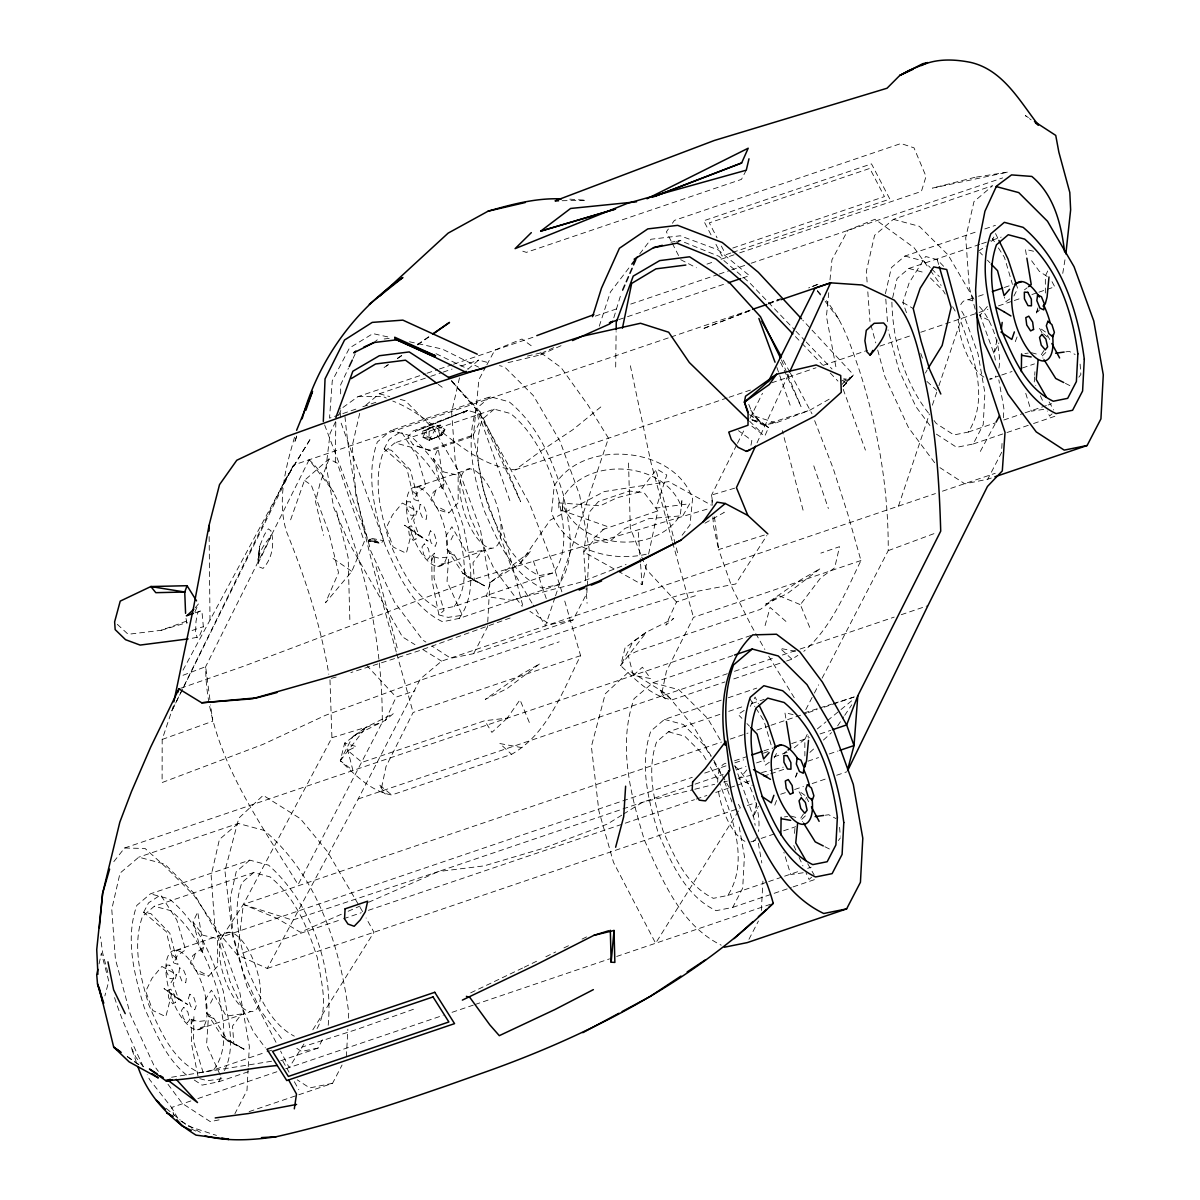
<?xml version="1.0" encoding="UTF-8"?>
<svg xmlns="http://www.w3.org/2000/svg" width="1200" height="1200" viewBox="0 0 1200 1200"><rect width="100%" height="100%" fill="white"/><g stroke="black" fill="none" stroke-linecap="round" stroke-linejoin="round"><path stroke-width="0.75" stroke-dasharray="5 3.75" d="M173.46 705.825L162.18 739.455L162.105 782.55L262.905 744.42L325.41 715.35L423.495 679.215L588.615 623.19L683.1 593.985L735.705 583.995L766.86 535.5M340.56 417.81L340.59 408.615M340.65 393.915L340.68 384.735L348.435 368.265M429.15 427.92L440.295 425.13L429.15 427.92L429.03 440.31L442.635 434.565L444.9 429.705L440.295 425.13L429.15 427.92L422.805 431.13L422.895 437.235L429.03 440.31L442.635 434.565L429.03 440.31L437.4 425.64L444.9 429.705L439.965 436.08L437.4 425.64L442.47 430.695L444.9 429.705M335.31 462.18L335.82 421.17M615.69 367.035L616.125 331.635M248.16 1068.405L246.99 1090.425L234.9 1113.72M248.265 1066.56L249.345 1046.385L239.835 992.55L220.11 938.22L193.56 892.8L164.805 864.12L138.795 857.16L120.03 873.135L111.765 909.255L115.425 959.28L130.365 1014.57L154.02 1065.555L158.37 1071.39M328.215 1025.28C333.48 967.965 312 903.9 268.59 865.155L249.78 860.13L150.39 893.85L136.83 905.4C124.92 939.045 134.295 974.835 144.3 1007.685C155.28 1031.565 165.51 1058.19 186.525 1074.99M346.38 1056.69L347.85 1029.18M348.435 1018.17L348.735 1012.665C339.885 945.705 317.175 875.445 264.195 830.4L238.185 823.44L138.795 857.16M587.16 587.805L586.86 593.31L573.045 619.935L473.655 653.655L450.78 658.26L432.105 646.125M587.265 585.975L589.23 549.285L579.72 495.45L559.98 441.12L533.445 395.685L504.69 367.02L499.485 365.625M761.34 910.485L762.915 881.13M1002.03 443.445L1001.535 452.61L987.72 479.235L964.845 483.84L939.945 467.655M1003.41 417.75L1003.905 408.585L998.82 379.86M794.565 833.37L795.03 826.425M1034.595 376.95L1034.25 382.155L1035.78 385.545M1034.715 375.21L1034.94 371.73M258.45 562.65L259.71 546.06L264.48 534.54L268.32 528.87L271.005 530.805L270.285 538.26L258.45 562.65A111.435 39 -24.3 0 1 271.965 534.96C274.185 546.435 271.245 559.83 263.025 568.425L259.14 566.895L257.76 558.39L259.71 546.06L258.69 557.865M828.75 292.68L826.44 316.41L836.505 370.11M829.995 279.885L831.945 259.8L847.86 230.31L875.055 219.225L914.13 247.77L929.235 268.845M294.54 437.22C285.705 467.67 276.63 501.045 286.725 532.23C305.325 578.145 320.805 625.32 328.83 674.34M1062.75 273.375L1065.36 257.4M750.96 445.245L751.875 440.565L738.495 430.665M617.79 571.02L642.09 584.64L647.085 561.255M648.615 554.055L657.825 510.885L644.025 492.525L629.385 491.07L598.44 501.555L589.32 512.16L583.74 551.97L585.78 583.14M99.06 963.9L101.4 953.07L108.795 981.165L104.865 995.865M359.7 413.355L352.26 445.86L355.905 495.9L370.86 551.19L394.515 602.175L422.775 640.05L425.895 642.075M459.495 377.835L451.65 412.14L455.295 462.18L470.25 517.47L493.89 568.455L522.165 606.33M885.405 293.715L891.39 267.585L904.95 256.05L977.715 231.36M892.665 297.75L897.075 278.505L908.88 268.455L979.875 244.365M529.32 722.49L520.005 699.78L507.285 718.08L484.695 720.735L362.04 762.345L347.895 750.66L356.16 746.535L344.67 743.085L347.895 750.66L352.935 770.46L340.29 760.755L344.67 743.085L366.075 727.26L393.36 713.595L385.455 720.255L352.695 736.665L340.29 760.755C355.065 774.69 370.815 791.355 391.725 794.985L511.575 754.32C547.86 733.635 562.665 691.095 580.59 655.65L564.12 598.89M171.72 993.6L165.825 1016.685L152.67 1010.4L145.725 991.275L151.935 978.42L161.85 966.435L176.73 974.58L173.13 984.18L178.545 999.09L187.56 1004.415L164.01 988.59L178.545 999.09M412.215 530.22L406.32 553.305L393.165 547.02L386.22 527.895L392.43 515.04L402.345 503.04L417.225 511.2L413.625 520.8L419.04 535.71L428.055 541.035L404.505 525.21L419.04 535.71M756.66 803.25L753.03 817.44L758.46 806.205M997.14 339.855L993.51 354.06L998.94 342.825M203.55 947.19L201.84 953.715L193.035 921.915L197.73 911.97L203.55 947.19L192.75 955.62L190.32 962.955L198.075 973.365L208.275 976.425L217.68 966.135L217.65 938.64L202.98 935.265L193.035 921.915M444.03 483.81L442.335 490.32L433.53 458.535L438.225 448.59L444.03 483.81L433.245 492.24L430.815 499.575L438.57 509.97L448.77 513.045L458.175 502.755L458.13 475.26L443.475 471.885L433.53 458.535M765.075 625.605L770.115 607.41L787.665 622.95M490.26 582.42L519.825 563.685L530.925 551.145L490.26 582.42L486.33 596.475L511.38 600.3L579.585 582.495L626.085 564.495M613.8 317.82L621.165 293.505M324.615 424.905L368.505 541.08L371.73 538.38L380.49 543.45L368.505 541.08L369.735 539.235L380.49 543.45L383.715 540.75L340.545 421.485M296.64 436.035L294.435 442.935L297.45 434.34M906.495 312.705L902.85 302.43L909.21 282.705L925.68 256.515L937.245 259.65L944.355 267.06M599.265 326.19L610.395 292.05L630.69 265.65M796.92 772.77L795.465 777.18L797.82 774.615M1037.895 307.92L1035.96 313.8L1039.485 309.945M554.94 597.57L545.43 625.905L533.16 605.1M555.54 595.8L608.475 438.21L588.075 405.21L561.075 367.56L540.045 352.185M898.47 506.115L929.4 414.045M932.37 405.18L938.325 387.48M938.91 385.71L961.515 318.42M290.625 519.825L304.47 480.405L329.025 458.97L337.305 463.2L364.32 541.545L351.81 571.41L325.5 602.805L338.52 572.76L328.755 532.125L311.31 485.13L304.47 480.405M193.47 959.205L195.435 953.52M433.965 495.825L435.93 490.14M329.025 458.97L320.22 482.55L315.525 501.72L323.565 535.425M774.765 805.17L777.165 798.78M1017.045 336.99L1015.245 341.79L1012.95 340.215M195.21 612.795L200.535 610.98L202.05 612.675L203.355 626.67L199.11 636.87L189.915 638.7M795.975 776.415L797.355 773.115M1036.47 313.035L1037.85 309.735M194.925 611.91L198.435 603.93L195.195 607.905M191.235 1023.75L193.755 1018.245M431.73 560.355L434.25 554.865M757.035 442.86L788.745 373.89M385.455 720.255L396.135 697.11L415.005 690.825M695.385 595.695L676.515 601.98L665.835 625.125L673.74 618.45L646.455 632.13L633.075 641.535L620.67 665.625C635.46 679.545 651.18 696.21 672.09 699.855L724.965 681.915M439.965 436.08L442.47 430.695M335.565 421.68L330.075 433.425L326.19 466.095L333.81 507.885L349.005 542.865L402.42 636.87L414.96 644.64M338.7 414.975L341.835 408.27L357.975 396.645L425.28 373.815M814.65 420.66L833.25 468.585L847.875 514.305L860.955 560.52C845.355 592.5 831.375 627.75 803.79 651.345M353.085 358.38L355.41 353.445M807.195 734.43L804.84 739.41L804.87 755.91M1047.69 271.05L1045.335 276.03L1045.365 296.19M172.62 709.245L284.55 480.975L310.86 438.195L284.55 480.975M422.895 437.235L426.255 430.395L432.33 427.32L422.805 431.13L426.255 430.395L426.33 436.005L431.82 438.735L422.895 437.235L426.33 436.005M210.51 1003.215L214.365 995.37M451.005 539.835L454.86 531.99M171.795 710.925L293.595 465.045L669.21 337.605M309.135 459.78L205.65 666.69C205.89 748.41 257.01 817.92 298.125 884.625L382.275 722.31C382.635 661.14 372.21 600.285 353.475 542.115C343.77 512.34 332.295 481.875 309.135 459.78L333.81 492.03M736.635 444.975L711.615 495.015L712.26 505.98M737.475 443.295L744.975 428.28M749.985 418.275L762.495 393.255M473.055 435.15L479.13 423.375L477.45 413.205L467.67 410.385L413.175 430.92L407.895 436.8L413.055 444.765L430.305 450.81L469.14 437.625L473.055 435.15L428.985 450.105L413.055 444.765M143.67 912.24L148.545 902.865L160.65 894.9L176.775 919.98L185.61 949.8L177.405 955.59L173.61 962.91L178.02 964.425L169.86 933.3L150.915 913.65L143.67 912.24L166.35 931.74L173.61 962.91M384.165 448.86L389.025 439.485L401.145 431.52L417.27 456.6L426.105 486.42L417.9 492.21L414.105 499.53L418.515 501.045L410.355 469.905L391.41 450.255L384.165 448.86L406.845 468.36L414.105 499.53M213.735 1069.875C230.34 1046.88 222.72 1017.09 217.935 991.485C208.38 961.545 195.765 930.96 170.7 910.635L154.32 906.255L142.515 916.32C132.15 945.615 140.325 976.755 149.025 1005.36C160.275 1031.07 172.515 1059.93 199.335 1072.755L213.735 1069.875L265.215 1052.4M454.23 606.495C470.835 583.5 463.215 553.71 458.43 528.105C448.875 498.165 436.26 467.58 411.195 447.255L394.815 442.875L383.01 452.94C372.645 482.22 380.82 513.375 389.505 541.98C400.77 567.69 413.01 596.55 439.83 609.375L454.23 606.495L553.62 572.76C570.225 549.78 562.605 519.99 557.82 494.385C548.265 464.445 535.65 433.86 510.585 413.535L494.205 409.155L394.815 442.875M113.835 861.63L124.575 848.01L145.05 848.475L165.57 866.97L193.98 895.41L222.045 936.855L237.21 954.84L267.24 968.46L358.185 798.975L420.45 678.825L441.6 661.14L935.43 493.575M194.31 1080.06L202.095 1085.13L218.655 1081.8L221.145 1076.985M224.475 1070.565C236.655 1046.25 227.37 1017.15 223.47 991.755C212.49 957.36 198 922.23 169.215 898.875L150.39 893.85M459.15 618.42C478.215 592.02 469.47 557.79 463.965 528.375C452.97 493.98 438.495 458.85 409.695 435.495L390.885 430.47L377.325 442.02C365.415 475.665 374.79 511.44 384.795 544.305C397.725 573.84 411.795 606.99 442.59 621.75L459.15 618.42L558.525 584.7C577.605 558.285 568.86 524.07 563.355 494.655C552.36 460.26 537.885 425.115 509.085 401.775L490.275 396.75L390.885 430.47M473.655 653.655L487.47 627.045L489.84 583.005L480.33 529.17L460.59 474.84L434.055 429.405L405.3 400.74L398.355 398.895M317.085 1028.535C329.37 1007.07 320.82 980.565 317.325 957.765C307.77 927.825 295.155 897.24 270.09 876.915L253.71 872.535L154.32 906.255M280.77 1060.725L318.045 1048.08L323.865 1036.845M298.83 1094.76L332.55 1083.315L342.06 1065.015M750.225 706.44L755.1 697.065L758.4 703.785M991.53 241.485L995.595 233.67L998.07 238.725M774.18 757.92L777.21 752.085M1013.91 296.01L1017.705 288.69L1016.25 284.235M805.8 709.635L813.525 694.725M814.395 693.075L818.685 684.795M822.12 678.165L888.225 550.635C888.585 489.465 878.175 428.61 859.425 370.44C850.965 346.08 842.91 320.955 826.32 300.705M719.865 714.375L668.385 731.835L656.58 741.885C646.215 771.18 654.39 802.32 663.075 830.925C674.34 856.635 686.58 885.51 713.4 898.335L727.8 895.44C749.64 861.255 732.165 817.35 719.58 782.865M934.035 420.525L936.27 423.495L953.895 434.955L968.295 432.06C990.12 397.875 972.66 353.97 960.075 319.485M721.26 700.155L664.455 719.43L650.895 730.98C638.985 764.625 648.36 800.4 658.365 833.265C671.295 862.8 685.365 895.95 716.16 910.695L732.72 907.38L742.71 888.12L744.405 856.275L738.78 824.415M936.405 434.145L956.655 447.315L973.2 443.985L983.205 424.74L984.9 392.895L978.03 353.955L963.765 314.67L960.105 308.4M748.965 939.285L758.46 920.985M746.265 170.205L741.435 179.4L526.35 252.375L519.915 250.245M329.985 679.815L331.92 737.715L243.345 904.455L222.045 936.855L692.28 777.3M580.59 655.65L413.115 712.47L386.01 766.545L380.97 790.635L385.365 794.01L378.975 784.53L391.725 794.985M860.955 560.52L693.48 617.34L666.375 671.415L661.35 695.505L665.73 698.88L659.355 689.4L672.09 699.855M183 670.155L293.595 465.045M980.31 451.425L996.045 422.205M485.97 366.48L478.905 379.59L473.4 436.2L483.795 491.7L512.4 569.91L532.215 603.51M486.855 364.845L494.82 350.1L522 339.015L534.03 347.79M925.395 373.065L927.15 369.99M411.465 519.39L416.43 511.215M170.97 982.77L175.935 974.595M303.96 1043.985L289.17 1067.58L280.575 1051.08M312.825 1029.81L373.965 932.25L366.09 917.97M738.435 811.05L655.62 943.245L613.5 862.35L598.86 810.87L591.39 746.505L605.28 693.78L629.655 670.995L666.795 694.305L693.87 727.2L712.86 758.775M1044 350.52L1041.09 355.035L1043.04 358.155M803.505 813.9L800.595 818.415L802.56 821.535M837.63 725.895L843.675 716.865M844.695 715.35L851.76 704.82M519.825 563.685L550.23 520.14L604.185 491.595L668.685 481.59L711.24 505.125M668.385 228.99L666.375 231.855L671.43 241.68M672.405 223.26L674.415 220.395L900.975 143.52L913.995 147.84L926.04 176.43L921.405 191.415L738.765 253.17M1078.86 377.19L1080.87 374.49L1079.97 362.16M838.38 840.57L840.375 837.87M809.7 627.345L800.37 604.65L820.65 577.89L834.675 567.84L839.535 546.675L820.875 553.11M639.705 253.92L650.985 239.25L680.265 235.785L718.155 249.885L749.46 275.655L742.395 278.04M340.29 760.755L366.075 727.26L352.695 736.665M682.095 535.245L689.97 525.03L692.565 498.75C674.895 445.62 581.73 438.135 554.175 486.075L551.565 512.37C564 549.855 610.995 562.44 646.26 554.22M843.03 383.13L847.05 378.27L850.515 377.535L853.59 374.88L802.755 320.145M843.105 386.49L853.59 374.88L843.105 386.49L850.515 377.535L842.025 384.345M987.345 306.48L979.62 315.795L991.125 321.3M746.85 769.86L739.125 779.175L752.28 785.46M592.815 541.395L583.74 551.97L616.155 570.12M431.67 556.23L434.4 553.125L434.04 577.92L444.03 610.41L438.93 614.925L432.045 580.56L431.67 556.23L438.81 558.135L448.68 556.95L447.045 581.4L462.345 615.315L448.08 617.37L438.93 614.925M221.85 1078.695L207.6 1080.75L198.435 1078.305L191.55 1043.94L191.175 1019.61L193.905 1016.52L193.545 1041.3L203.535 1073.79M1042.245 355.95L1047.54 350.835M801.75 819.33L807.06 814.215M507.285 718.08L491.91 732.39L484.695 720.735M809.865 752.415L815.28 747.465M823.41 740.055L831.54 732.63M633.33 675.315L642.42 667.215L650.58 678.57L633.33 675.315L628.275 655.53L636.54 651.405L760.35 609.405L778.995 595.725L800.37 604.65M1052.1 413.82L1049.55 416.07L1047.255 410.985M811.605 877.2L809.055 879.45L805.995 872.67M676.98 243.18L680.055 240.525L719.01 256.365L749.58 282.69L794.67 329.895M365.88 405.18L379.29 393.78L428.985 376.92M467.955 369.18L478.68 360.06L489.075 362.85M490.275 396.75L476.715 408.3C464.805 441.945 474.18 477.72 484.185 510.585C497.115 540.12 511.185 573.27 541.98 588.015L558.525 584.7M507.99 362.64L540.495 354.885L543.63 352.215L553.755 347.685M494.205 409.155L482.4 419.205C472.035 448.5 480.21 479.64 488.895 508.245C500.16 533.955 512.4 562.83 539.22 575.655L553.62 572.76M975.15 309.15L969.36 287.745L965.715 237.72L973.98 201.6L992.745 185.64L893.355 219.36L874.59 235.32L866.325 271.44L867.27 284.415M238.185 823.44L219.42 839.415L211.155 875.52L214.815 925.56L229.755 980.85L253.41 1031.835L265.365 1047.855M249.78 860.13L236.22 871.68L230.235 897.795L232.875 933.975L243.69 973.965L260.79 1010.835L281.235 1038.225L284.355 1040.265M253.71 872.535L241.905 882.6C231.54 911.88 239.715 943.02 248.4 971.625C259.38 995.385 269.76 1023.33 294.315 1036.17M732.72 655.65L652.86 682.74L634.095 698.7C617.625 745.245 630.6 794.715 644.43 840.15C662.13 879.57 680.19 924.87 721.23 945.195M374.04 342.525L377.265 339.81M794.22 747.84L808.665 736.005M817.335 728.91L826.02 721.815M827.46 720.63L853.47 699.33M600.81 406.95L572.91 429.675L539.895 451.725L515.205 469.86C466.14 464.76 436.77 418.095 392.805 401.07M1024.485 289.845L1027.185 287.73M783.99 753.225L786.69 751.11M417.675 344.91L429.795 336.345M1009.815 298.905L1005.705 301.8L1004.49 297.165M769.32 762.285L765.21 765.18L763.995 760.545M388.2 364.695L383.595 367.86L388.26 364.74M397.395 358.35L401.985 355.17M417.315 344.61L429.585 336.15M397.59 358.515L402.24 355.395M978.615 251.025L986.175 246.045M744.18 710.415L738.12 714.405L741.9 718.335M786.66 660.975L791.94 659.19L797.88 655.38M621.795 815.145L607.5 824.025L544.23 848.025L484.14 865.875L438.45 871.545L292.605 920.115L243.345 904.455L237.21 954.84L341.79 919.35M623.37 814.155L642.435 802.32L693.345 784.74M463.155 413.07L467.67 410.385L415.215 431.37L467.67 410.385M748.785 404.4L753.255 415.665L750.825 419.37L764.91 424.77L775.92 422.925L809.835 410.19L831.855 397.665M704.97 523.17L724.32 512.37L721.05 510.555M841.575 381.015L847.05 378.27L843.735 378.405M545.865 956.73L555.735 951.93M563.955 947.925L568.89 945.525M582.06 939.105L586.995 936.705M522.54 968.055L467.895 994.185M524.22 967.245L537.645 960.735M200.535 610.98L197.895 612.225L196.02 621.255L195.6 631.365L197.175 637.755M540.495 354.885L562.425 345.075M341.295 914.28L300.39 932.28L277.17 918.39L243.345 904.455L721.455 742.08M348.12 911.28L360.045 906.03M368.565 902.28L438.45 871.545L642.435 802.32L692.985 789.705M416.76 487.635L424.695 484.215M176.265 951.03L184.2 947.595M510.135 617.985L419.13 650.745L350.865 672.57M768.81 303.36L779.205 299.325M812.145 286.56L819.09 283.875L808.635 287.91M749.43 310.77L702.405 328.935L749.625 310.755M768.585 303.375L780.78 298.665M183 675.285L205.65 666.69L210.36 703.065M888.225 550.635L935.46 533.1M117.33 624.345L128.13 634.29L161.16 630.3L189.795 619.935M162.18 739.455L212.715 721.245L210.585 704.88M413.445 1009.275L357.255 1029.27L301.98 1047.105M180.735 688.23L244.365 665.97L477.09 578.19L709.335 508.47M706.965 264.12L714.03 261.69M721.095 259.26L736.995 253.785M540.495 648.24L559.155 641.805M695.1 784.14L723.18 774.435M737.22 769.59L745.995 766.545M756.525 762.915L763.545 760.485M774.075 756.855L789.885 751.395M355.83 409.14L329.535 418.14L332.265 380.82L349.47 348.03L372.915 333.6L391.185 337.665M362.85 406.74L378.63 401.34M732.765 248.055L884.445 196.59L869.775 168.42L709.29 222.87L717.045 237.795M730.86 253.005L722.04 256.005L715.365 243.195M732.63 252.405L889.83 199.065L871.485 163.86L703.695 220.785L711.195 235.185M427.05 373.215L437.685 369.6M439.455 369L451.845 364.8M453.615 364.2L535.095 336.555M595.305 316.125L618.33 308.31M630.735 304.095L717.51 274.65M719.28 274.05L729.915 270.45M731.685 269.85L749.4 263.835M751.17 263.235L1002.66 177.9M430.755 376.32L441.405 372.705M443.175 372.105L452.055 369.09M460.92 366.09L478.68 360.06M984.825 228.945L995.46 225.33M670.98 337.005L750.795 309.915M768.54 303.9L779.175 300.285M981.645 243.765L990.525 240.75M992.295 240.15L1001.175 237.135M416.28 487.005L469.755 468.87M968.145 299.76L976.77 296.835M978.495 296.25L985.395 293.91M1004.37 287.475L1012.995 284.55M515.205 469.86L727.335 397.875M729.105 397.275L752.175 389.46M771.69 382.83L816.045 367.785M823.14 365.37L867.495 350.325M879.9 346.11L910.065 335.88M920.715 332.265L977.355 313.05M979.11 312.45L987.915 309.465M998.475 305.88L1012.545 301.11M1014.3 300.51L1021.35 298.125M1031.895 294.54L1037.175 292.755M1038.945 292.155L1054.77 286.785L1050.3 278.535M192.06 630.51L203.355 626.67M437.73 566.37A41.52 16.635 71.3 0 0 436.92 507.585A41.52 16.635 71.3 0 0 406.365 506.115A41.52 16.635 71.3 0 0 437.73 566.37L491.205 548.22A41.52 16.635 71.3 0 0 490.395 489.435A41.52 16.635 71.3 0 0 459.84 487.965A41.52 16.635 71.3 0 0 491.205 548.22M999.945 375.6L989.595 379.125A41.52 16.635 71.3 0 0 995.865 375.99M1001.67 375.015L1012.02 371.505M1022.37 367.995L1034.445 363.9M602.46 529.665L657.825 510.885M968.295 432.06L994.92 423.03M1003.8 420.015L1023.315 413.4M1025.085 412.8L1046.385 405.57M1048.17 404.97L1051.71 403.755M973.2 443.985L1005.15 433.155M1006.935 432.555L1031.775 424.125M1033.545 423.525L1056.615 415.695M942.465 491.19L995.25 473.28M987.72 479.235L991.275 478.035M124.575 848.01L750.93 635.49M358.185 798.975L727.35 673.71M734.46 671.31L775.275 657.45M782.37 655.05L798.345 649.62M800.13 649.02L894.195 617.1M901.29 614.7L927.915 605.67M733.785 678.915L784.89 661.575M728.355 697.755L756.75 688.11M728.73 711.36L744.705 705.945M751.8 703.53L764.235 699.315M730.305 739.08L748.02 733.065M756.87 730.05L769.275 725.85M771.045 725.25L806.46 713.22M808.23 712.62L817.08 709.605M824.16 707.205L857.805 695.775M175.785 950.4L229.26 932.25M734.55 760.8L746.625 756.705M763.875 750.855L772.5 747.93M704.7 773.085L725.985 765.87M734.865 762.855L743.73 759.84M763.245 753.225L770.355 750.81M791.64 743.595L809.385 737.565M820.035 733.95L830.685 730.35M343.56 918.75L361.275 912.735M368.37 910.335L694.485 799.68M696.255 799.08L706.89 795.465M715.755 792.465L728.16 788.25M729.93 787.65L735.255 785.85M737.025 785.25L749.43 781.035M763.605 776.22L768.93 774.42M770.7 773.82L784.875 769.005M807.915 761.19L818.55 757.59M829.185 753.975L838.05 750.975M267.24 968.46L740.415 807.9L736.92 801.57M747.405 805.53L756.15 802.56M780.645 794.25L785.895 792.48M794.64 789.51L803.4 786.54M812.145 783.57L826.14 778.815M836.64 775.26L847.14 771.69M197.235 1029.75A41.52 16.635 71.3 0 0 196.425 970.965A41.52 16.635 71.3 0 0 165.87 969.495A41.52 16.635 71.3 0 0 197.235 1029.75L250.71 1011.6A41.52 16.635 71.3 0 0 249.9 952.815A41.52 16.635 71.3 0 0 219.345 951.345A41.52 16.635 71.3 0 0 250.71 1011.6M750.825 841.92L759.45 838.98M761.175 838.395L776.7 833.13M783.6 830.79L795.675 826.695M266.985 1051.8L272.31 1050M727.8 895.44L766.845 882.195M768.63 881.595L782.82 876.78M784.605 876.18L800.565 870.75M807.675 868.35L811.215 867.15M218.655 1081.8L250.59 1070.955M732.72 907.38L791.28 887.505M793.065 886.905L816.135 879.075M190.875 1100.94L171.57 1107.495L149.55 1079.505L147.225 1074.735M197.895 1098.555L276.885 1071.75M285.66 1068.78L443.19 1015.335M452.04 1012.32L473.28 1005.12M475.05 1004.52L609.585 958.86M616.68 956.46L771.465 903.945M249.135 1111.62L297.06 1095.36M618.705 319.65L625.77 317.265M627.54 316.68L726.495 283.38M775.92 422.925L753.255 415.665L764.91 424.77L809.835 410.19M804.09 712.95L817.95 708.51M819.69 707.955L831.81 704.085M833.55 703.53L854.34 696.885M764.355 535.05L718.665 549.57L732.255 588.045L751.215 625.575L764.85 649.47M331.92 737.715L382.275 722.31M161.16 630.3L187.23 622.53M734.655 488.175L711.615 495.015L712.545 502.29M676.515 241.485L680.055 240.525L671.025 242.265M440.955 564.21L448.335 562.275M331.305 678.315L338.55 676.41M200.46 1027.59L207.84 1025.655M694.785 789.255L714.645 784.29M723.66 782.04L727.275 781.14M738.105 778.425L754.35 774.375M761.565 772.575L772.395 769.86M774.21 769.41L783.24 767.16M527.4 356.085L541.83 352.65M573.045 619.935L550.17 624.54L529.95 611.385M318.045 1048.08L301.485 1051.395L295.26 1047.345M332.55 1083.315L309.675 1087.92L297.225 1079.835M219.09 1119.87L210.285 1121.64L182.28 1103.43L167.07 1083.045M271.53 1061.25L171.27 1077.285M1043.7 409.365L1031.22 411.165L1024.92 390.645M803.205 872.745L790.74 874.56L783.9 852.315M373.245 539.925L368.655 540.585L376.785 542.19L368.505 541.08M1065.855 351.825L1069.26 351.36L1075.155 354.51M825.36 815.205L828.765 814.74L836.145 818.685M1024.89 353.505L1028.19 353.1M784.395 816.885L787.695 816.48M384.18 338.985L389.355 338.37M562.11 200.73L585.915 200.28L568.695 199.065M357.975 396.645L383.04 396.555L386.295 398.055M795.525 651.255L780.195 648.39L791.94 659.19M521.97 747.66L499.815 743.535L511.575 754.32M371.73 538.38L383.715 540.75M409.44 341.745L442.32 349.08L478.575 367.14M1033.56 251.235L1025.43 249.345L1026.585 256.395M793.08 714.615L784.935 712.725L786.09 719.775M893.355 219.36L919.365 226.32L948.12 254.985L974.655 300.405M904.95 256.05L923.76 261.075L930.27 267.555M908.88 268.455L925.26 272.835M1031.475 352.71L1038.615 354.615M379.29 393.78L389.685 396.57M652.86 682.74L678.87 689.7L707.625 718.365L721.35 741.87M664.455 719.43L683.265 724.455L704.07 745.2L710.475 756.15M668.385 731.835L684.765 736.215L702.87 754.275L706.59 760.62M790.98 816.09L798.12 817.995M191.175 1019.61L198.315 1021.515L208.2 1020.33L206.565 1044.78L220.32 1075.305M188.28 1126.155L216.495 1135.41M436.05 353.685L468 369.03M191.295 1128.915L198.06 1132.155M449.37 552.975L454.425 555.39M208.875 1016.355L213.93 1018.77M1065.405 383.355L1070.22 385.785M474.315 580.305L462.84 573.255L468.54 577.74L484.635 585.825L462.84 573.255L447.09 549.54L446.085 535.8L451.89 526.785L466.71 552.705L482.07 550.59L473.025 562.68L474.315 580.305L484.635 585.825M824.91 846.735L829.74 849.165M233.82 1043.685L222.36 1036.635L228.06 1041.12L244.155 1049.205L222.36 1036.635L206.595 1012.92L205.59 999.18L211.395 990.18L226.23 1016.1L241.575 1013.97L232.545 1026.06L233.82 1043.685L244.155 1049.205M440.49 508.17L448.8 512.445M199.995 971.565L208.305 975.825M680.685 259.68L696.375 267.765M428.985 450.105L430.305 450.81M180.975 1121.1L203.4 1134.195M902.85 302.43L913.23 308.565M417.465 534.45L424.59 538.68M176.97 997.83L184.11 1002.06M422.79 649.485L441.6 661.14M1028.385 117.585L1025.34 115.605L1031.145 119.835M1047.18 276.495L1039.395 271.395L1031.625 260.775M127.56 1056.705L139.875 1065.195M447.09 549.54L453.9 554.265L468.54 577.74M333.075 558.435L351.81 571.41M206.595 1012.92L213.405 1017.645L228.06 1041.12M749.565 414.66L768.54 427.53L764.775 436.185L751.86 426.135M127.215 1056.63L139.23 1065.06M438.165 384.3L444.105 388.68M764.91 424.77L768.54 427.53L750.825 419.37L760.095 421.98L750.03 409.215M1043.49 333.9L1047.81 337.335M166.245 1108.47L180.27 1120.005M181.665 1121.16L185.88 1124.625M413.1 491.67L416.895 494.865M172.62 955.05L176.4 958.245M926.94 381.45L936.66 390.24M749.565 421.17L761.61 432.915M931.56 268.845L939.36 276.63M930.435 277.995L943.365 290.88L945.225 294.06M979.875 252.33L982.395 254.955M987.45 260.19L989.97 262.815M746.955 723.57L749.475 726.195M795.96 331.245L804.975 340.68M806.25 342.03L832.02 369M843.6 381.135L846.18 383.835M795.45 336.6L800.61 341.985M801.9 343.335L822.495 364.905M830.235 373.005L837.96 381.09M817.335 290.61L821.88 295.515M676.515 601.98L646.935 570.075L630.315 528.105L628.53 462.45M366.57 665.205L396.135 697.11M451.59 380.655L479.67 413.22L529.62 503.82L552.87 563.73L561.87 591.855M143.115 1066.53L135.645 1056.93L130.995 1046.82L136.17 1061.64M817.305 291.075L824.04 299.865M825.165 301.32L839.775 320.355M928.47 413.07C903.975 381.51 892.68 340.845 891.87 301.245M929.955 425.505L915.96 406.755L898.86 369.885L888.045 329.895M934.665 462.72L908.565 427.755L884.925 376.755L877.695 350.01M930.315 270.36L941.115 285.42M794.235 697.725L768.48 655.845M992.37 238.545L994.38 241.68M998.415 247.95L1004.46 257.355L1012.26 283.68M749.865 698.79L754.905 706.635M755.91 708.195L763.965 720.735L772.275 748.815M713.805 760.365L729.045 787.29M952.65 306.765L955.425 311.535M714.12 762.405L723.27 778.05M710.295 766.98L718.65 781.275M177.795 1118.22L171.57 1107.495L174.105 1115.565M1049.115 401.94L1053.72 409.965M807.705 863.73L814.155 874.95M1042.05 332.745L1039.08 327.555L1045.89 332.28L1050.18 340.305M801.57 796.125L798.6 790.935L805.395 795.66L805.65 799.095M282.81 1061.04L289.035 1072.17M294.36 1081.725L298.785 1089.675M783.24 360.15L789.48 371.475M790.38 373.095L811.995 413.82M362.595 911.625L327.42 851.535L300.345 818.655L263.19 795.33L238.83 818.115L224.94 870.84L232.41 935.205L247.05 986.685L276.27 1042.815M806.265 797.265L809.685 803.685M721.365 246.075L723.945 251.055M672.27 243.315L679.005 256.395M143.34 1066.8C132.24 1043.19 121.11 1019.295 113.55 994.32M780.54 362.31L801.015 406.53L787.23 373.71M1040.37 395.73L1043.43 402.51M793.755 845.535L796.05 850.62M799.11 857.415L802.935 865.89M781.425 359.895L786.51 371.985M478.515 413.58L510.525 502.485M843.195 389.28L865.44 450.12M979.755 314.43L994.395 354.735L995.34 360.12M734.805 765.54L753.9 818.13L755.16 825.3M724.5 781.47L731.955 801.96M776.88 367.41L790.905 407.34M920.775 353.4L922.515 358.44M813.78 465.855L828.375 508.515M533.4 560.985L546.255 598.53M937.245 259.65L938.79 264.96M672.135 540.795L650.985 462.63L629.64 362.34M672.63 542.58L693.48 617.34M396.255 651.945C374.775 574.125 352.005 495.795 344.85 415.11M396.75 653.73L413.115 712.47M803.07 510.165L782.295 430.59M677.565 552.735L656.37 471.42M522.675 605.295L501.48 523.965M397.185 647.88L375.99 566.55M870.945 325.035L875.76 342.87M107.835 972.585L102.585 952.68L100.485 936.72M336.48 511.02L348.15 557.58L349.935 623.235M186.015 618.45L187.2 624.78M758.34 843.24L761.82 862.98M714.435 516.84L718.665 549.57L713.475 526.08L712.815 515.115M885.795 299.13L887.52 322.65M867.81 291.825L869.97 321.48M839.61 827.31L840.255 836.115M638.265 532.395L640.455 562.245M640.59 564.12L642.09 584.64M585.9 584.97L587.085 603.3M209.145 536.595L210 620.085M983.895 377.1A41.52 16.635 71.3 0 1 958.23 318.87M960.765 304.65A41.52 16.635 71.3 0 1 973.83 301.785M979.44 306.585A41.52 16.635 71.3 0 1 998.925 368.1M744.915 841.32A41.52 16.635 71.3 0 1 718.425 790.815M717.735 782.25A41.52 16.635 71.3 0 1 725.91 763.26M734.88 766.23A41.52 16.635 71.3 0 1 758.43 831.48M756.48 837.6A41.52 16.635 71.3 0 1 750.84 842.37M558.825 502.905L558.81 509.325L606.93 526.38L592.485 539.4L608.13 542.775L624.84 528.525L648.57 518.73L682.89 515.655L689.745 503.715L656.07 508.125L666.795 475.02L656.835 469.065L639.06 492.075L616.995 497.76L600.225 505.815L558.825 502.905M562.725 504.06L562.095 511.935L563.775 496.275C588.195 455.445 665.43 461.64 681.42 507.045L682.035 499.17L680.355 514.83C655.95 555.66 578.715 549.465 562.725 504.06M179.58 967.845L178.815 973.53L181.89 981L185.73 982.77L186.48 977.1L183.405 969.63L179.58 967.845M420.06 504.465L419.31 510.15L422.385 517.62L426.21 519.39L426.975 513.72L423.9 506.25L420.06 504.465M625.05 647.955L620.67 665.625L646.455 632.13L625.05 647.955M189.87 994.215L188.31 998.655L190.77 1006.425L194.79 1009.755L196.35 1005.3L193.905 997.53L189.87 994.215M430.365 530.82L428.805 535.275L431.265 543.045L435.285 546.375L436.845 541.92L434.385 534.15L430.365 530.82M424.305 543.93L421.995 546.945L423.735 554.685L427.77 559.395L430.08 556.38L428.355 548.655L424.305 543.93M183.81 1007.31L181.515 1010.325L183.24 1018.065L187.29 1022.79L189.6 1019.76L187.86 1012.035L183.81 1007.31M539.37 664.05L507.06 688.62L485.28 699.36L520.455 674.88L539.37 664.05M819.75 568.92L787.425 593.49L765.66 604.23L800.835 579.75L819.75 568.92M416.055 538.98L413.1 540.435L409.215 534.525L408.285 527.175L411.24 525.72L415.125 531.615L416.055 538.98M175.56 1002.36L172.605 1003.815L168.72 997.905L167.79 990.555L170.745 989.1L174.63 994.995L175.56 1002.36M974.94 177.315L932.4 188.13L1008.315 172.005L974.94 177.315M410.28 501.84L406.815 501.675L406.905 508.35L410.46 515.19L413.925 515.355L413.835 508.68L410.28 501.84M169.785 965.22L166.32 965.055L166.41 971.73L169.98 978.57L173.445 978.735L173.355 972.06L169.785 965.22M480.135 411.87L450.825 380.34L479.67 413.22L520.635 501.675L501.045 455.04L480.135 411.87"/><path stroke-width="1.5" d="M616.155 329.76L616.245 322.32L633.225 276.105L659.7 260.61L689.595 256.8L729.525 282.69L760.5 316.74L780.615 358.245M780.84 834.975L781.11 817.275M1021.335 371.595L1021.59 353.895M323.31 421.44L325.05 378.855L344.565 340.005L372.225 322.395L402.855 320.13L477.285 354.18M625.62 786.195L623.685 816.75L615.63 847.23M780.945 299.685L830.61 282.84L862.185 284.985L894.3 300.165C913.425 321.81 918.495 350.79 924.57 378.075C935.73 428.295 939.225 479.82 940.71 531.15L857.805 695.775L854.01 745.56L847.59 769.95M614.025 930.48L614.865 962.415L611.16 962.205L614.025 930.48L593.985 935.31L535.365 965.13L462.36 1000.11M99.315 927.855L102.63 893.295L119.82 822.165L131.445 791.595L150.585 747.3L178.965 688.845L201.69 702.78L252.24 698.82L335.265 675.24L413.865 649.41L499.845 619.395L598.59 581.31L680.865 540.195L725.25 503.49L747.855 515.46L767.865 533.94M797.61 823.335L795.75 842.895L805.875 860.52M808.5 740.37L806.595 760.38L804.885 766.905L804.885 763.23M1038.105 359.955L1036.245 379.515L1046.355 397.14M1048.995 276.99L1047.09 297L1045.38 303.525L1043.025 306.09M1001.295 329.25L1002.195 322.41M1065.855 253.935L1070.64 209.865L1069.8 192.48L1058.85 152.13L1055.745 135.405L1034.46 121.545M294.315 1108.845L296.505 1094.055L288.525 1079.745M744.435 402.12L745.53 396.225L776.625 374.22L816.195 364.98L840.69 375.495L841.29 392.31L814.845 416.13L746.43 451.38L738.06 447.3L731.34 439.62L728.745 432.105L748.005 425.22L748.065 413.61L744.435 402.12L776.625 374.22L769.29 384.525L744.435 402.12L748.26 412.47M748.23 419.88L689.325 362.505L668.685 332.235L640.515 323.265L581.925 336.36L431.52 384.465L287.01 436.41L236.775 460.26L219.525 484.635L209.025 525.465L193.695 606.75L173.835 701.895M622.44 328.17L631.665 283.44L655.95 268.86L685.845 265.05M97.89 969.315L96.72 974.73L97.515 983.91L102.81 1002.54M748.995 158.79L746.265 170.205L627.54 203.31L515.1 248.64L531.33 232.635M109.605 869.16L102.63 893.295L96.735 949.575L97.905 974.325M592.53 316.68L601.47 288.165L619.425 248.265L647.79 228.9L677.715 225.36L722.235 242.475L758.265 272.25L801.48 318.78M302.145 418.785C317.745 361.62 353.685 310.665 402.885 277.515L369.3 304.275M177.855 692.235L178.965 688.845M773.88 795.3L771.3 802.815L762.015 796.485M1014.375 331.92L1011.795 339.435L1000.965 332.04M305.88 410.295L312.51 391.395L296.61 430.305M335.88 417.45L352.845 371.235L379.335 355.74L409.23 351.93L449.145 377.82M188.1 638.925L140.115 645.075L125.55 639.69L115.17 629.61L114.63 621.855L120.225 601.125L150.855 586.545L187.065 585.705L184.74 592.02L185.58 613.32M857.805 695.775L846.645 724.92L854.01 745.56L839.82 750.375M622.635 290.145L624.81 285.105M626.28 281.745L628.47 276.705M629.925 273.345L632.115 268.305M633.57 264.945L635.76 259.905M656.025 195.885L741.63 162.975L748.2 148.215L647.025 198.765M755.505 446.175L736.425 487.65L747.855 515.46M789.525 372.21L830.61 282.84L815.055 288.15L768.345 381.57M349.2 366.615L352.305 360.03M847.95 770.04L927.915 605.67L987.48 486.42L1002.3 470.895L1005.03 432.405L984.69 371.265L977.685 329.565L975.615 290.115L978.3 244.83L984.93 211.23L996.495 186.135L1011.525 174.9L1031.805 176.43C1054.11 194.97 1061.28 224.43 1064.625 252.03M724.35 947.22L747.225 942.615L846.615 908.895L860.43 882.27L862.8 838.23L853.29 784.395L833.55 730.065L807.015 684.645L778.26 655.98L752.25 649.02L734.505 655.035M994.83 476.82L1087.11 445.515L1100.925 418.89L1103.28 374.85L1093.785 321.015L1074.045 266.685L1047.51 221.265L1018.755 192.6L996.21 186.57M996.045 422.205L999.54 415.71M928.02 368.46L942.15 345.495L951.135 307.455L939.3 266.73M870.12 355.14A111.435 33.87 -30.5 0 0 886.635 326.445L883.62 322.98L874.17 323.31L866.28 330.345L864.9 340.725L866.85 351.75L870.12 355.14L872.865 350.385M703.065 521.835L717.06 502.17L725.25 503.49M631.815 264.18L637.455 256.845M1009.575 289.29L1004.085 295.62L997.545 270.675L991.23 264.12M769.08 752.67L763.59 759L757.065 734.055L750.75 727.5M728.52 770.715C731.025 818.61 761.31 858.105 773.22 903.345C691.335 983.205 587.145 1036.44 479.985 1073.91C412.965 1097.82 345.525 1121.115 276.015 1136.775C252.555 1140.075 228.27 1141.755 205.08 1135.92M187.065 615.585L193.845 609.18M734.1 938.64L752.985 921.6M758.385 916.74L766.485 909.435M769.17 906.99L773.22 903.345M379.68 296.085L448.155 233.115L488.115 211.17C511.95 204.33 536.31 197.775 561.36 198.885M752.25 649.02L733.485 664.98C717.015 711.51 729.99 760.98 743.82 806.415C761.7 847.26 781.155 893.1 823.74 913.5L846.615 908.895M355.875 351.045L353.73 352.845L374.04 342.525L396.51 339.84L435.48 357.315L395.295 338.985L394.74 337.23L435.615 355.845L395.295 338.985L396.51 339.84M1028.535 286.68L1031.235 284.565L1026.87 258.15M788.04 750.06L790.74 747.96L786.39 721.53M615.39 209.115L540.705 231.135L570.6 208.47L636.555 201.81M432.84 334.2L449.505 322.41L432.645 334.035M680.97 976.05L650.04 996.54L622.17 1011.525M687.15 971.94L705.72 959.655M157.11 1073.775L149.43 1069.035L165.72 1080.63L169.41 1081.335L172.185 1079.655M351.3 378.57L375.585 363.99L405.48 360.18L436.68 383.205M634.14 259.2L653.505 247.695L662.355 245.31M582.81 1032.675L618.885 1013.28M619.83 571.755L680.865 540.195M593.37 989.625L554.895 1009.545L499.305 1035.66L489.81 1024.86L469.92 997.56L466.395 996.33M912.915 69.39L899.775 75.45L887.04 88.23L714.3 140.49L555.075 200.865L558.6 200.805M921.135 65.595C936.36 58.425 954.51 59.145 970.725 62.415C1003.035 69.945 1019.625 100.965 1038.42 125.115L1035.51 123M363.795 347.1L374.04 342.525M609.375 322.815L612.75 321.3L609.675 323.955L572.55 340.56M579.165 590.055L584.355 587.955M591.255 585.165L601.605 580.98M746.43 451.38L750.06 449.925M652.455 197.235L741.63 162.975M536.805 335.625L593.865 314.655M448.77 377.34L466.305 371.34M752.565 309.315L766.755 304.5M992.295 291.57L1002.645 288.06M1014.72 283.965L1021.62 281.61M186.345 615.795L193.44 613.395M751.8 754.95L762.15 751.44M774.225 747.345L781.125 745.005M832.455 729.735L846.645 724.92L822.435 682.17L799.785 651.78L776.505 634.23L752.7 634.89C723.63 662.22 719.25 707.58 725.19 745.23M609.87 322.62L616.935 320.235M728.265 282.795L740.625 278.625M540.705 231.135L615.555 209.025M593.985 935.31L608.685 930.765M170.325 1079.31L165.72 1080.63C203.295 1078.56 240.045 1069.005 277.305 1065.495M276.93 692.565L256.98 697.8L201.69 702.78M484.515 368.235L466.47 372.54L436.125 357.9M488.115 211.17L525.3 202.515M1087.11 445.515L1064.22 450.12L1036.23 431.91L1007.955 394.035L984.315 343.035L976.11 312.72M653.505 247.695L676.98 243.18L715.935 259.02L746.505 285.345L792.885 333.9M296.58 1104.45L248.34 1113.555L215.22 1117.935M1055.625 353.235L1064.145 352.065M815.13 816.615L823.65 815.445M261.495 1137.6L276.015 1136.775M1022.115 355.395L1031.175 356.97M781.62 818.775L790.68 820.35M221.865 1138.035L228.84 1139.445L196.035 1135.14C170.04 1119.06 147.705 1096.08 137.895 1066.59M1063.785 382.545L1055.745 378.495L1044.015 359.73M823.29 845.925L815.25 841.875L803.535 823.11M177.075 1120.785L182.235 1125.885L191.205 1130.43M995.49 307.065L1004.415 311.955M753.51 769.635L766.935 777.12M172.98 1116.42L166.575 1112.685L172.695 1116.9M1004.1 311.82L1010.94 315.975M763.605 775.2L770.46 779.355M160.185 1075.665L163.26 1077.555M119.865 1051.395L113.7 1047.15L99.03 987.165M152.19 1073.7L158.34 1077.945L129.135 1061.865L113.7 1047.15L121.215 1052.415M169.41 1081.335L197.52 1102.56L176.205 1079.355M159.225 1102.695L156.42 1100.385L165.45 1109.31M176.79 1119.675L182.235 1125.885M187.065 585.705L196.545 600.885M761.835 321.33L781.455 356.925M1051.89 343.515L1059.615 357.96M811.41 806.895L819.12 821.34M998.895 240.405L1007.97 258.9L1016.25 284.235M759.225 705.465L767.49 722.28L775.755 747.615M125.22 1013.625L113.625 989.82L107.955 961.845M940.83 394.02L929.625 369.405L921.105 341.19L913.23 308.565L920.19 288.225L933.72 266.91L946.725 269.535L959.655 318.06M758.895 318.45L775.035 362.205M97.515 983.91L103.785 1003.155M610.32 930.27L611.16 962.205M209.025 525.465L209.085 531.03M1052.535 335.13A41.52 16.635 71.3 0 1 1032.87 355.29A41.52 16.635 71.3 0 1 1011.96 294.9A41.52 16.635 71.3 0 1 1039.35 297.045M1043.76 305.22A41.52 16.635 71.3 0 1 1049.985 322.14M812.04 798.51A41.52 16.635 71.3 0 1 792.75 819.03A41.52 16.635 71.3 0 1 771.375 759.345A41.52 16.635 71.3 0 1 797.805 758.79M804.015 770.19A41.52 16.635 71.3 0 1 809.49 785.52M692.61 781.995L692.19 789.93L699.27 800.16L705.54 800.925L729.72 770.475L725.91 741.18L705.33 768.225L692.61 781.995M837.375 817.245L835.89 844.965L827.19 861.72L812.79 864.615C785.97 851.79 773.73 822.915 762.465 797.205C753.78 768.6 745.605 737.46 755.97 708.165L767.775 698.115L784.155 702.495C817.5 730.86 831.81 775.08 837.375 817.245M843.795 822.54L842.1 854.4L832.11 873.645L815.55 876.975C784.755 862.23 770.685 829.08 757.755 799.545C747.75 766.68 738.375 730.905 750.285 697.245L763.845 685.71L782.655 690.735C820.965 723.315 837.405 774.12 843.795 822.54M1077.87 353.865L1076.385 381.585L1067.685 398.34L1053.285 401.235C1026.465 388.41 1014.225 359.535 1002.96 333.825C994.26 305.22 986.085 274.08 996.465 244.785L1008.27 234.735L1024.65 239.115C1057.995 267.48 1072.305 311.7 1077.87 353.865M1084.29 359.16L1082.595 391.02L1072.59 410.265L1056.045 413.595C1025.25 398.85 1011.18 365.7 998.25 336.165C988.245 303.3 978.87 267.525 990.78 233.865L1004.34 222.33L1023.15 227.355C1061.46 259.935 1077.9 310.74 1084.29 359.16M345.09 908.85L344.535 918.84L347.955 924.06L354.195 926.265L360.315 919.875L365.28 911.805L367.68 901.185L345.09 908.85M797.1 758.31L796.35 763.995L799.425 771.465L803.25 773.25L804 767.565L800.925 760.095L797.1 758.31M1037.595 294.93L1036.845 300.615L1039.92 308.085L1043.745 309.87L1044.495 304.185L1041.42 296.715L1037.595 294.93M807.405 784.68L805.83 789.12L808.29 796.905L812.325 800.22L813.885 795.765L811.425 787.995L807.405 784.68M1047.9 321.3L1046.325 325.74L1048.785 333.51L1052.805 336.84L1054.38 332.385L1051.92 324.615L1047.9 321.3M1041.84 334.395L1039.53 337.425L1041.255 345.15L1045.305 349.875L1047.615 346.86L1045.875 339.12L1041.84 334.395M801.345 797.775L799.035 800.805L800.775 808.53L804.81 813.255L807.12 810.24L805.395 802.5L801.345 797.775M908.64 70.635L899.775 75.45L922.695 63.72L927.705 62.565L908.64 70.635M1033.575 329.445L1030.62 330.9L1026.735 325.005L1025.805 317.64L1028.76 316.185L1032.645 322.095L1033.575 329.445M793.08 792.825L790.14 794.295L786.255 788.385L785.31 781.02L788.265 779.565L792.15 785.475L793.08 792.825M434.76 992.295L266.97 1049.235L286.77 1080.555L454.56 1023.63L434.76 992.295M433.035 996.93L272.535 1051.38L288.375 1076.43L448.875 1021.98L433.035 996.93M184.74 592.02L155.805 592.68L150.855 586.545L184.74 592.02M1027.815 292.32L1024.335 292.155L1024.44 298.815L1027.995 305.655L1031.46 305.82L1031.37 299.16L1027.815 292.32M787.32 755.7L783.855 755.535L783.945 762.195L787.5 769.035L790.965 769.2L790.875 762.54L787.32 755.7"/></g></svg>
